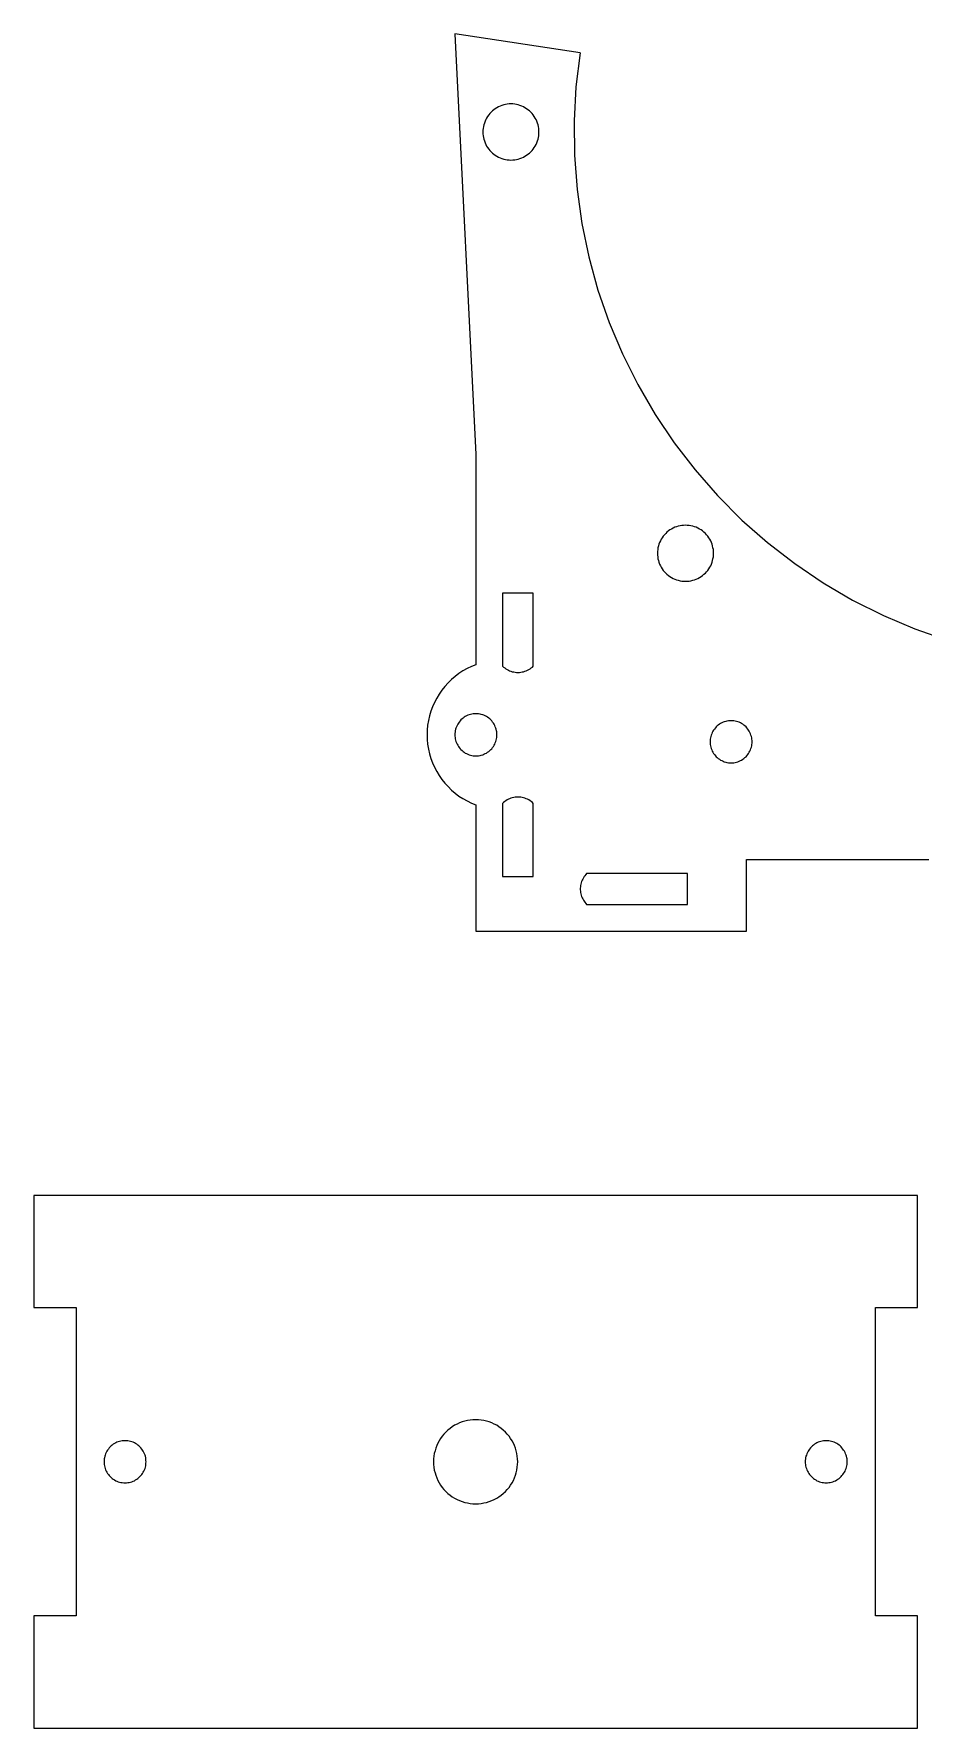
# Model space of a CAD drawing. Extents: x -403 to 403, y -278 to 278.
# Drawn here: x -374.2 to -310.8, y 50.8 to 171.6 of the extents above; entities that cross this region are included whole.
import ezdxf

# ---------------------------------------------------------------- set-up
doc = ezdxf.new("R2010")
doc.units = 0
doc.layers.get('0').update_dxf_attribs({"linetype": 'CONTINUOUS'})

msp = doc.modelspace()

# ---------------------------------------------------------------- linework, layer by layer
for p, q in [((-344.19, 171.63), (-342.69, 141.63)), ((-335.26, 170.29), (-344.19, 171.63)), ((-335.26, 170.29), (-335.55, 167.86)), ((-335.55, 167.86), (-335.68, 165.42)), ((-341.92, 165.63), (-341.98, 165.52)), ((-341.85, 165.74), (-341.92, 165.63)), ((-341.77, 165.85), (-341.85, 165.74)), ((-341.69, 165.95), (-341.77, 165.85)), ((-341.6, 166.05), (-341.69, 165.95)), ((-341.5, 166.13), (-341.6, 166.05)), ((-341.4, 166.22), (-341.5, 166.13)), ((-341.3, 166.29), (-341.4, 166.22)), ((-341.19, 166.36), (-341.3, 166.29)), ((-341.07, 166.42), (-341.19, 166.36)), ((-340.95, 166.48), (-341.07, 166.42)), ((-340.83, 166.52), (-340.95, 166.48)), ((-340.7, 166.56), (-340.83, 166.52)), ((-340.58, 166.59), (-340.7, 166.56)), ((-340.45, 166.61), (-340.58, 166.59)), ((-340.32, 166.63), (-340.45, 166.61)), ((-340.19, 166.63), (-340.32, 166.63)), ((-340.05, 166.63), (-340.19, 166.63)), ((-339.92, 166.61), (-340.05, 166.63)), ((-339.8, 166.59), (-339.92, 166.61)), ((-339.67, 166.56), (-339.8, 166.59)), ((-339.54, 166.52), (-339.67, 166.56)), ((-339.42, 166.48), (-339.54, 166.52)), ((-339.3, 166.42), (-339.42, 166.48)), ((-339.19, 166.36), (-339.3, 166.42)), ((-339.07, 166.29), (-339.19, 166.36)), ((-338.97, 166.22), (-339.07, 166.29)), ((-338.87, 166.13), (-338.97, 166.22)), ((-338.77, 166.05), (-338.87, 166.13)), ((-338.68, 165.95), (-338.77, 166.05)), ((-338.6, 165.85), (-338.68, 165.95)), ((-338.52, 165.74), (-338.6, 165.85)), ((-338.45, 165.63), (-338.52, 165.74)), ((-338.39, 165.52), (-338.45, 165.63)), ((-342.18, 164.76), (-342.19, 164.63)), ((-342.19, 164.63), (-342.18, 164.5)), ((-342.17, 164.89), (-342.18, 164.76)), ((-342.18, 164.5), (-342.17, 164.37)), ((-342.15, 165.02), (-342.17, 164.89)), ((-342.12, 165.15), (-342.15, 165.02)), ((-342.08, 165.27), (-342.12, 165.15)), ((-342.03, 165.4), (-342.08, 165.27)), ((-341.98, 165.52), (-342.03, 165.4)), ((-338.34, 165.4), (-338.39, 165.52)), ((-338.29, 165.27), (-338.34, 165.4)), ((-338.25, 165.15), (-338.29, 165.27)), ((-338.22, 165.02), (-338.25, 165.15)), ((-338.2, 164.89), (-338.22, 165.02)), ((-338.19, 164.76), (-338.2, 164.89)), ((-338.2, 164.37), (-338.19, 164.5)), ((-338.19, 164.63), (-338.19, 164.76)), ((-338.19, 164.5), (-338.19, 164.63)), ((-335.68, 165.42), (-335.65, 162.97)), ((-342.17, 164.37), (-342.15, 164.24)), ((-342.15, 164.24), (-342.12, 164.11)), ((-342.12, 164.11), (-342.08, 163.99)), ((-342.08, 163.99), (-342.03, 163.87)), ((-342.03, 163.87), (-341.98, 163.75)), ((-341.98, 163.75), (-341.92, 163.63)), ((-341.92, 163.63), (-341.85, 163.52)), ((-341.85, 163.52), (-341.77, 163.41)), ((-341.77, 163.41), (-341.69, 163.31)), ((-341.69, 163.31), (-341.6, 163.22)), ((-341.6, 163.22), (-341.5, 163.13)), ((-338.87, 163.13), (-338.77, 163.22)), ((-338.77, 163.22), (-338.68, 163.31)), ((-338.68, 163.31), (-338.6, 163.41)), ((-338.6, 163.41), (-338.52, 163.52)), ((-338.52, 163.52), (-338.45, 163.63)), ((-338.45, 163.63), (-338.39, 163.75)), ((-338.39, 163.75), (-338.34, 163.87)), ((-338.34, 163.87), (-338.29, 163.99)), ((-338.29, 163.99), (-338.25, 164.11)), ((-338.25, 164.11), (-338.22, 164.24)), ((-338.22, 164.24), (-338.2, 164.37)), ((-341.5, 163.13), (-341.4, 163.04)), ((-341.4, 163.04), (-341.3, 162.97)), ((-341.3, 162.97), (-341.19, 162.9)), ((-341.19, 162.9), (-341.07, 162.84)), ((-341.07, 162.84), (-340.95, 162.78)), ((-340.95, 162.78), (-340.83, 162.74)), ((-340.83, 162.74), (-340.7, 162.7)), ((-340.7, 162.7), (-340.58, 162.67)), ((-340.58, 162.67), (-340.45, 162.65)), ((-340.45, 162.65), (-340.32, 162.64)), ((-340.32, 162.64), (-340.19, 162.63)), ((-340.19, 162.63), (-340.05, 162.64)), ((-340.05, 162.64), (-339.92, 162.65)), ((-339.92, 162.65), (-339.8, 162.67)), ((-339.8, 162.67), (-339.67, 162.7)), ((-339.67, 162.7), (-339.54, 162.74)), ((-339.54, 162.74), (-339.42, 162.78)), ((-339.42, 162.78), (-339.3, 162.84)), ((-339.3, 162.84), (-339.19, 162.9)), ((-339.19, 162.9), (-339.07, 162.97)), ((-339.07, 162.97), (-338.97, 163.04)), ((-338.97, 163.04), (-338.87, 163.13)), ((-335.65, 162.97), (-335.46, 160.53)), ((-335.46, 160.53), (-335.12, 158.11)), ((-335.12, 158.11), (-334.63, 155.72)), ((-334.63, 155.72), (-333.98, 153.36)), ((-333.98, 153.36), (-333.18, 151.05)), ((-333.18, 151.05), (-332.23, 148.8)), ((-332.23, 148.8), (-331.14, 146.61)), ((-331.14, 146.61), (-329.91, 144.49)), ((-329.91, 144.49), (-328.55, 142.46)), ((-342.69, 141.63), (-342.69, 126.63)), ((-328.55, 142.46), (-327.06, 140.52)), ((-327.06, 140.52), (-325.45, 138.69)), ((-325.45, 138.69), (-323.72, 136.95)), ((-327.87, 136.57), (-328, 136.56)), ((-327.74, 136.58), (-327.87, 136.57)), ((-327.61, 136.57), (-327.74, 136.58)), ((-327.48, 136.56), (-327.61, 136.57)), ((-323.72, 136.95), (-321.89, 135.34)), ((-329.53, 135.46), (-329.59, 135.34)), ((-329.47, 135.58), (-329.53, 135.46)), ((-329.4, 135.69), (-329.47, 135.58)), ((-329.32, 135.8), (-329.4, 135.69)), ((-329.24, 135.9), (-329.32, 135.8)), ((-329.15, 135.99), (-329.24, 135.9)), ((-329.06, 136.08), (-329.15, 135.99)), ((-328.96, 136.17), (-329.06, 136.08)), ((-328.85, 136.24), (-328.96, 136.17)), ((-328.74, 136.31), (-328.85, 136.24)), ((-328.62, 136.37), (-328.74, 136.31)), ((-328.5, 136.43), (-328.62, 136.37)), ((-328.38, 136.47), (-328.5, 136.43)), ((-328.26, 136.51), (-328.38, 136.47)), ((-328.13, 136.54), (-328.26, 136.51)), ((-328, 136.56), (-328.13, 136.54)), ((-327.35, 136.54), (-327.48, 136.56)), ((-327.22, 136.51), (-327.35, 136.54)), ((-327.09, 136.47), (-327.22, 136.51)), ((-326.97, 136.43), (-327.09, 136.47)), ((-326.85, 136.37), (-326.97, 136.43)), ((-326.74, 136.31), (-326.85, 136.37)), ((-326.63, 136.24), (-326.74, 136.31)), ((-326.52, 136.17), (-326.63, 136.24)), ((-326.42, 136.08), (-326.52, 136.17)), ((-326.32, 135.99), (-326.42, 136.08)), ((-326.23, 135.9), (-326.32, 135.99)), ((-326.15, 135.8), (-326.23, 135.9)), ((-326.07, 135.69), (-326.15, 135.8)), ((-326.01, 135.58), (-326.07, 135.69)), ((-325.94, 135.46), (-326.01, 135.58)), ((-325.89, 135.34), (-325.94, 135.46)), ((-329.73, 134.71), (-329.74, 134.58)), ((-329.74, 134.58), (-329.73, 134.45)), ((-329.72, 134.84), (-329.73, 134.71)), ((-329.73, 134.45), (-329.72, 134.32)), ((-329.7, 134.97), (-329.72, 134.84)), ((-329.72, 134.32), (-329.7, 134.19)), ((-329.67, 135.1), (-329.7, 134.97)), ((-329.7, 134.19), (-329.67, 134.06)), ((-329.63, 135.22), (-329.67, 135.1)), ((-329.59, 135.34), (-329.63, 135.22)), ((-325.84, 135.22), (-325.89, 135.34)), ((-325.81, 135.1), (-325.84, 135.22)), ((-325.78, 134.97), (-325.81, 135.1)), ((-325.81, 134.06), (-325.78, 134.19)), ((-325.75, 134.84), (-325.78, 134.97)), ((-325.78, 134.19), (-325.75, 134.32)), ((-325.74, 134.71), (-325.75, 134.84)), ((-325.75, 134.32), (-325.74, 134.45)), ((-325.74, 134.58), (-325.74, 134.71)), ((-325.74, 134.45), (-325.74, 134.58)), ((-321.89, 135.34), (-319.95, 133.84)), ((-329.67, 134.06), (-329.63, 133.94)), ((-329.63, 133.94), (-329.59, 133.81)), ((-329.59, 133.81), (-329.53, 133.69)), ((-329.53, 133.69), (-329.47, 133.58)), ((-329.47, 133.58), (-329.4, 133.47)), ((-329.4, 133.47), (-329.32, 133.36)), ((-329.32, 133.36), (-329.24, 133.26)), ((-329.24, 133.26), (-329.15, 133.16)), ((-329.15, 133.16), (-329.06, 133.08)), ((-329.06, 133.08), (-328.96, 132.99)), ((-328.96, 132.99), (-328.85, 132.92)), ((-326.63, 132.92), (-326.52, 132.99)), ((-326.52, 132.99), (-326.42, 133.08)), ((-326.42, 133.08), (-326.32, 133.16)), ((-326.32, 133.16), (-326.23, 133.26)), ((-326.23, 133.26), (-326.15, 133.36)), ((-326.15, 133.36), (-326.07, 133.47)), ((-326.07, 133.47), (-326.01, 133.58)), ((-326.01, 133.58), (-325.94, 133.69)), ((-325.94, 133.69), (-325.89, 133.81)), ((-325.89, 133.81), (-325.84, 133.94)), ((-325.84, 133.94), (-325.81, 134.06)), ((-319.95, 133.84), (-317.93, 132.47)), ((-328.85, 132.92), (-328.74, 132.85)), ((-328.74, 132.85), (-328.62, 132.79)), ((-328.62, 132.79), (-328.5, 132.73)), ((-328.5, 132.73), (-328.38, 132.69)), ((-328.38, 132.69), (-328.26, 132.65)), ((-328.26, 132.65), (-328.13, 132.62)), ((-328.13, 132.62), (-328, 132.6)), ((-328, 132.6), (-327.87, 132.58)), ((-327.87, 132.58), (-327.74, 132.58)), ((-327.74, 132.58), (-327.61, 132.58)), ((-327.61, 132.58), (-327.48, 132.6)), ((-327.48, 132.6), (-327.35, 132.62)), ((-327.35, 132.62), (-327.22, 132.65)), ((-327.22, 132.65), (-327.09, 132.69)), ((-327.09, 132.69), (-326.97, 132.73)), ((-326.97, 132.73), (-326.85, 132.79)), ((-326.85, 132.79), (-326.74, 132.85)), ((-326.74, 132.85), (-326.63, 132.92)), ((-317.93, 132.47), (-315.82, 131.24)), ((-338.59, 131.73), (-340.79, 131.73)), ((-340.79, 131.73), (-340.79, 126.53)), ((-338.59, 126.53), (-338.59, 131.73)), ((-315.82, 131.24), (-313.63, 130.14)), ((-313.63, 130.14), (-311.38, 129.19)), ((-311.38, 129.19), (-309.07, 128.38)), ((-344.17, 125.8), (-344.43, 125.57)), ((-343.89, 126), (-344.17, 125.8)), ((-343.61, 126.19), (-343.89, 126)), ((-343.31, 126.35), (-343.61, 126.19)), ((-343, 126.5), (-343.31, 126.35)), ((-342.69, 126.63), (-343, 126.5)), ((-340.79, 126.53), (-340.71, 126.46)), ((-340.71, 126.46), (-340.63, 126.4)), ((-340.63, 126.4), (-340.55, 126.34)), ((-340.55, 126.34), (-340.46, 126.28)), ((-340.46, 126.28), (-340.37, 126.24)), ((-340.37, 126.24), (-340.28, 126.19)), ((-340.28, 126.19), (-340.19, 126.16)), ((-340.19, 126.16), (-340.09, 126.13)), ((-340.09, 126.13), (-339.99, 126.11)), ((-339.99, 126.11), (-339.89, 126.09)), ((-339.89, 126.09), (-339.79, 126.08)), ((-339.79, 126.08), (-339.69, 126.08)), ((-339.69, 126.08), (-339.58, 126.08)), ((-339.58, 126.08), (-339.48, 126.09)), ((-339.48, 126.09), (-339.38, 126.11)), ((-339.38, 126.11), (-339.28, 126.13)), ((-339.28, 126.13), (-339.19, 126.16)), ((-339.19, 126.16), (-339.09, 126.19)), ((-339.09, 126.19), (-339, 126.24)), ((-339, 126.24), (-338.91, 126.28)), ((-338.91, 126.28), (-338.82, 126.34)), ((-338.82, 126.34), (-338.74, 126.4)), ((-338.74, 126.4), (-338.66, 126.46)), ((-338.66, 126.46), (-338.59, 126.53)), ((-345.31, 124.54), (-345.48, 124.24)), ((-345.11, 124.82), (-345.31, 124.54)), ((-344.9, 125.08), (-345.11, 124.82)), ((-344.67, 125.34), (-344.9, 125.08)), ((-344.43, 125.57), (-344.67, 125.34)), ((-345.9, 123.31), (-345.99, 122.98)), ((-345.78, 123.63), (-345.9, 123.31)), ((-345.64, 123.94), (-345.78, 123.63)), ((-345.48, 124.24), (-345.64, 123.94)), ((-346.13, 122.31), (-346.16, 121.97)), ((-346.07, 122.65), (-346.13, 122.31)), ((-345.99, 122.98), (-346.07, 122.65)), ((-344.11, 122.11), (-344.13, 122.02)), ((-344.07, 122.21), (-344.11, 122.11)), ((-344.03, 122.29), (-344.07, 122.21)), ((-343.98, 122.38), (-344.03, 122.29)), ((-343.93, 122.46), (-343.98, 122.38)), ((-343.88, 122.54), (-343.93, 122.46)), ((-343.81, 122.62), (-343.88, 122.54)), ((-343.75, 122.69), (-343.81, 122.62)), ((-343.67, 122.76), (-343.75, 122.69)), ((-343.6, 122.82), (-343.67, 122.76)), ((-343.52, 122.88), (-343.6, 122.82)), ((-343.44, 122.93), (-343.52, 122.88)), ((-343.35, 122.98), (-343.44, 122.93)), ((-343.26, 123.02), (-343.35, 122.98)), ((-343.17, 123.05), (-343.26, 123.02)), ((-343.07, 123.08), (-343.17, 123.05)), ((-342.98, 123.1), (-343.07, 123.08)), ((-342.88, 123.12), (-342.98, 123.1)), ((-342.78, 123.13), (-342.88, 123.12)), ((-342.69, 123.13), (-342.78, 123.13)), ((-342.59, 123.13), (-342.69, 123.13)), ((-342.49, 123.12), (-342.59, 123.13)), ((-342.39, 123.1), (-342.49, 123.12)), ((-342.3, 123.08), (-342.39, 123.1)), ((-342.2, 123.05), (-342.3, 123.08)), ((-342.11, 123.02), (-342.2, 123.05)), ((-342.02, 122.98), (-342.11, 123.02)), ((-341.94, 122.93), (-342.02, 122.98)), ((-341.85, 122.88), (-341.94, 122.93)), ((-341.77, 122.82), (-341.85, 122.88)), ((-341.7, 122.76), (-341.77, 122.82)), ((-341.62, 122.69), (-341.7, 122.76)), ((-341.56, 122.62), (-341.62, 122.69)), ((-341.5, 122.54), (-341.56, 122.62)), ((-341.44, 122.46), (-341.5, 122.54)), ((-341.39, 122.38), (-341.44, 122.46)), ((-341.34, 122.29), (-341.39, 122.38)), ((-341.3, 122.21), (-341.34, 122.29)), ((-341.27, 122.11), (-341.3, 122.21)), ((-341.24, 122.02), (-341.27, 122.11)), ((-325.61, 122.12), (-325.68, 122.04)), ((-325.55, 122.19), (-325.61, 122.12)), ((-325.47, 122.26), (-325.55, 122.19)), ((-325.4, 122.32), (-325.47, 122.26)), ((-325.32, 122.38), (-325.4, 122.32)), ((-325.24, 122.43), (-325.32, 122.38)), ((-325.15, 122.48), (-325.24, 122.43)), ((-325.06, 122.52), (-325.15, 122.48)), ((-324.97, 122.55), (-325.06, 122.52)), ((-324.87, 122.58), (-324.97, 122.55)), ((-324.78, 122.6), (-324.87, 122.58)), ((-324.68, 122.62), (-324.78, 122.6)), ((-324.58, 122.63), (-324.68, 122.62)), ((-324.49, 122.63), (-324.58, 122.63)), ((-324.39, 122.63), (-324.49, 122.63)), ((-324.29, 122.62), (-324.39, 122.63)), ((-324.19, 122.6), (-324.29, 122.62)), ((-324.1, 122.58), (-324.19, 122.6)), ((-324, 122.55), (-324.1, 122.58)), ((-323.91, 122.52), (-324, 122.55)), ((-323.82, 122.48), (-323.91, 122.52)), ((-323.74, 122.43), (-323.82, 122.48)), ((-323.65, 122.38), (-323.74, 122.43)), ((-323.57, 122.32), (-323.65, 122.38)), ((-323.5, 122.26), (-323.57, 122.32)), ((-323.42, 122.19), (-323.5, 122.26)), ((-323.36, 122.12), (-323.42, 122.19)), ((-323.3, 122.04), (-323.36, 122.12)), ((-346.16, 121.97), (-346.17, 121.63)), ((-346.17, 121.63), (-346.16, 121.29)), ((-346.16, 121.29), (-346.13, 120.95)), ((-346.13, 120.95), (-346.07, 120.61)), ((-344.18, 121.73), (-344.19, 121.63)), ((-344.19, 121.63), (-344.18, 121.53)), ((-344.17, 121.83), (-344.18, 121.73)), ((-344.18, 121.53), (-344.17, 121.44)), ((-344.16, 121.92), (-344.17, 121.83)), ((-344.17, 121.44), (-344.16, 121.34)), ((-344.13, 122.02), (-344.16, 121.92)), ((-344.16, 121.34), (-344.13, 121.24)), ((-344.13, 121.24), (-344.11, 121.15)), ((-344.11, 121.15), (-344.07, 121.06)), ((-344.07, 121.06), (-344.03, 120.97)), ((-344.03, 120.97), (-343.98, 120.88)), ((-343.98, 120.88), (-343.93, 120.8)), ((-341.44, 120.8), (-341.39, 120.88)), ((-341.39, 120.88), (-341.34, 120.97)), ((-341.34, 120.97), (-341.3, 121.06)), ((-341.3, 121.06), (-341.27, 121.15)), ((-341.27, 121.15), (-341.24, 121.24)), ((-341.21, 121.92), (-341.24, 122.02)), ((-341.24, 121.24), (-341.21, 121.34)), ((-341.2, 121.83), (-341.21, 121.92)), ((-341.21, 121.34), (-341.2, 121.44)), ((-341.19, 121.73), (-341.2, 121.83)), ((-341.2, 121.44), (-341.19, 121.53)), ((-341.19, 121.63), (-341.19, 121.73)), ((-341.19, 121.53), (-341.19, 121.63)), ((-325.98, 121.23), (-325.99, 121.13)), ((-325.99, 121.13), (-325.98, 121.03)), ((-325.97, 121.33), (-325.98, 121.23)), ((-325.98, 121.03), (-325.97, 120.94)), ((-325.96, 121.42), (-325.97, 121.33)), ((-325.97, 120.94), (-325.96, 120.84)), ((-325.93, 121.52), (-325.96, 121.42)), ((-325.91, 121.61), (-325.93, 121.52)), ((-325.87, 121.71), (-325.91, 121.61)), ((-325.83, 121.79), (-325.87, 121.71)), ((-325.78, 121.88), (-325.83, 121.79)), ((-325.73, 121.96), (-325.78, 121.88)), ((-325.68, 122.04), (-325.73, 121.96)), ((-323.24, 121.96), (-323.3, 122.04)), ((-323.19, 121.88), (-323.24, 121.96)), ((-323.14, 121.79), (-323.19, 121.88)), ((-323.1, 121.71), (-323.14, 121.79)), ((-323.07, 121.61), (-323.1, 121.71)), ((-323.04, 121.52), (-323.07, 121.61)), ((-323.01, 121.42), (-323.04, 121.52)), ((-323, 121.33), (-323.01, 121.42)), ((-323.01, 120.84), (-323, 120.94)), ((-322.99, 121.23), (-323, 121.33)), ((-323, 120.94), (-322.99, 121.03)), ((-322.99, 121.13), (-322.99, 121.23)), ((-322.99, 121.03), (-322.99, 121.13)), ((-346.07, 120.61), (-345.99, 120.28)), ((-345.99, 120.28), (-345.9, 119.95)), ((-345.9, 119.95), (-345.78, 119.63)), ((-343.93, 120.8), (-343.88, 120.72)), ((-343.88, 120.72), (-343.81, 120.64)), ((-343.81, 120.64), (-343.75, 120.57)), ((-343.75, 120.57), (-343.67, 120.5)), ((-343.67, 120.5), (-343.6, 120.44)), ((-343.6, 120.44), (-343.52, 120.38)), ((-343.52, 120.38), (-343.44, 120.33)), ((-343.44, 120.33), (-343.35, 120.29)), ((-343.35, 120.29), (-343.26, 120.25)), ((-343.26, 120.25), (-343.17, 120.21)), ((-343.17, 120.21), (-343.07, 120.18)), ((-343.07, 120.18), (-342.98, 120.16)), ((-342.98, 120.16), (-342.88, 120.14)), ((-342.88, 120.14), (-342.78, 120.13)), ((-342.78, 120.13), (-342.69, 120.13)), ((-342.69, 120.13), (-342.59, 120.13)), ((-342.59, 120.13), (-342.49, 120.14)), ((-342.49, 120.14), (-342.39, 120.16)), ((-342.39, 120.16), (-342.3, 120.18)), ((-342.3, 120.18), (-342.2, 120.21)), ((-342.2, 120.21), (-342.11, 120.25)), ((-342.11, 120.25), (-342.02, 120.29)), ((-342.02, 120.29), (-341.94, 120.33)), ((-341.94, 120.33), (-341.85, 120.38)), ((-341.85, 120.38), (-341.77, 120.44)), ((-341.77, 120.44), (-341.7, 120.5)), ((-341.7, 120.5), (-341.62, 120.57)), ((-341.62, 120.57), (-341.56, 120.64)), ((-341.56, 120.64), (-341.5, 120.72)), ((-341.5, 120.72), (-341.44, 120.8)), ((-325.96, 120.84), (-325.93, 120.74)), ((-325.93, 120.74), (-325.91, 120.65)), ((-325.91, 120.65), (-325.87, 120.56)), ((-325.87, 120.56), (-325.83, 120.47)), ((-325.83, 120.47), (-325.78, 120.38)), ((-325.78, 120.38), (-325.73, 120.3)), ((-325.73, 120.3), (-325.68, 120.22)), ((-325.68, 120.22), (-325.61, 120.14)), ((-325.61, 120.14), (-325.55, 120.07)), ((-325.55, 120.07), (-325.47, 120)), ((-325.47, 120), (-325.4, 119.94)), ((-325.4, 119.94), (-325.32, 119.88)), ((-325.32, 119.88), (-325.24, 119.83)), ((-325.24, 119.83), (-325.15, 119.79)), ((-325.15, 119.79), (-325.06, 119.75)), ((-325.06, 119.75), (-324.97, 119.71)), ((-324.97, 119.71), (-324.87, 119.68)), ((-324.87, 119.68), (-324.78, 119.66)), ((-324.78, 119.66), (-324.68, 119.64)), ((-324.29, 119.64), (-324.19, 119.66)), ((-324.19, 119.66), (-324.1, 119.68)), ((-324.1, 119.68), (-324, 119.71)), ((-324, 119.71), (-323.91, 119.75)), ((-323.91, 119.75), (-323.82, 119.79)), ((-323.82, 119.79), (-323.74, 119.83)), ((-323.74, 119.83), (-323.65, 119.88)), ((-323.65, 119.88), (-323.57, 119.94)), ((-323.57, 119.94), (-323.5, 120)), ((-323.5, 120), (-323.42, 120.07)), ((-323.42, 120.07), (-323.36, 120.14)), ((-323.36, 120.14), (-323.3, 120.22)), ((-323.3, 120.22), (-323.24, 120.3)), ((-323.24, 120.3), (-323.19, 120.38)), ((-323.19, 120.38), (-323.14, 120.47)), ((-323.14, 120.47), (-323.1, 120.56)), ((-323.1, 120.56), (-323.07, 120.65)), ((-323.07, 120.65), (-323.04, 120.74)), ((-323.04, 120.74), (-323.01, 120.84)), ((-345.78, 119.63), (-345.64, 119.32)), ((-345.64, 119.32), (-345.48, 119.02)), ((-345.48, 119.02), (-345.31, 118.73)), ((-345.31, 118.73), (-345.11, 118.45)), ((-345.11, 118.45), (-344.9, 118.18)), ((-324.68, 119.64), (-324.58, 119.63)), ((-324.58, 119.63), (-324.49, 119.63)), ((-324.49, 119.63), (-324.39, 119.63)), ((-324.39, 119.63), (-324.29, 119.64)), ((-344.9, 118.18), (-344.67, 117.93)), ((-344.67, 117.93), (-344.43, 117.69)), ((-344.43, 117.69), (-344.17, 117.47)), ((-344.17, 117.47), (-343.89, 117.26)), ((-343.89, 117.26), (-343.61, 117.08)), ((-343.61, 117.08), (-343.31, 116.91)), ((-343.31, 116.91), (-343, 116.76)), ((-343, 116.76), (-342.69, 116.63)), ((-342.69, 116.63), (-342.69, 107.63)), ((-340.71, 116.8), (-340.79, 116.73)), ((-340.79, 116.73), (-340.79, 111.53)), ((-340.63, 116.87), (-340.71, 116.8)), ((-340.55, 116.92), (-340.63, 116.87)), ((-340.46, 116.98), (-340.55, 116.92)), ((-340.37, 117.03), (-340.46, 116.98)), ((-340.28, 117.07), (-340.37, 117.03)), ((-340.19, 117.1), (-340.28, 117.07)), ((-340.09, 117.13), (-340.19, 117.1)), ((-339.99, 117.16), (-340.09, 117.13)), ((-339.89, 117.17), (-339.99, 117.16)), ((-339.79, 117.18), (-339.89, 117.17)), ((-339.69, 117.19), (-339.79, 117.18)), ((-339.58, 117.18), (-339.69, 117.19)), ((-339.48, 117.17), (-339.58, 117.18)), ((-339.38, 117.16), (-339.48, 117.17)), ((-339.28, 117.13), (-339.38, 117.16)), ((-339.19, 117.1), (-339.28, 117.13)), ((-339.09, 117.07), (-339.19, 117.1)), ((-339, 117.03), (-339.09, 117.07)), ((-338.91, 116.98), (-339, 117.03)), ((-338.82, 116.92), (-338.91, 116.98)), ((-338.74, 116.87), (-338.82, 116.92)), ((-338.66, 116.8), (-338.74, 116.87)), ((-338.59, 116.73), (-338.66, 116.8)), ((-338.59, 111.53), (-338.59, 116.73)), ((-323.39, 112.73), (-310.39, 112.73)), ((-323.39, 107.63), (-323.39, 112.73)), ((-340.79, 111.53), (-338.59, 111.53)), ((-335.11, 111.25), (-335.15, 111.16)), ((-335.07, 111.34), (-335.11, 111.25)), ((-335.02, 111.42), (-335.07, 111.34)), ((-334.97, 111.51), (-335.02, 111.42)), ((-334.91, 111.58), (-334.97, 111.51)), ((-334.85, 111.66), (-334.91, 111.58)), ((-334.79, 111.73), (-334.85, 111.66)), ((-327.59, 111.73), (-334.79, 111.73)), ((-327.59, 109.53), (-327.59, 111.73)), ((-335.23, 110.78), (-335.24, 110.68)), ((-335.24, 110.68), (-335.24, 110.58)), ((-335.24, 110.58), (-335.23, 110.48)), ((-335.22, 110.87), (-335.23, 110.78)), ((-335.23, 110.48), (-335.22, 110.39)), ((-335.2, 110.97), (-335.22, 110.87)), ((-335.22, 110.39), (-335.2, 110.29)), ((-335.18, 111.07), (-335.2, 110.97)), ((-335.2, 110.29), (-335.18, 110.2)), ((-335.15, 111.16), (-335.18, 111.07)), ((-335.18, 110.2), (-335.15, 110.1)), ((-335.15, 110.1), (-335.11, 110.01)), ((-335.11, 110.01), (-335.07, 109.92)), ((-335.07, 109.92), (-335.02, 109.84)), ((-335.02, 109.84), (-334.97, 109.76)), ((-334.97, 109.76), (-334.91, 109.68)), ((-334.91, 109.68), (-334.85, 109.6)), ((-334.85, 109.6), (-334.79, 109.53)), ((-334.79, 109.53), (-327.59, 109.53)), ((-342.69, 107.63), (-323.39, 107.63)), ((-311.2, 88.77), (-374.2, 88.77)), ((-374.2, 88.77), (-374.2, 80.77)), ((-311.2, 80.77), (-311.2, 88.77)), ((-374.2, 80.77), (-371.2, 80.77)), ((-371.2, 80.77), (-371.2, 58.77)), ((-314.2, 80.77), (-311.2, 80.77)), ((-314.2, 58.77), (-314.2, 80.77)), ((-343.85, 72.54), (-344.03, 72.46)), ((-343.67, 72.61), (-343.85, 72.54)), ((-343.48, 72.67), (-343.67, 72.61)), ((-343.29, 72.71), (-343.48, 72.67)), ((-343.1, 72.74), (-343.29, 72.71)), ((-342.9, 72.76), (-343.1, 72.74)), ((-342.7, 72.77), (-342.9, 72.76)), ((-342.51, 72.76), (-342.7, 72.77)), ((-342.31, 72.74), (-342.51, 72.76)), ((-342.12, 72.71), (-342.31, 72.74)), ((-341.93, 72.67), (-342.12, 72.71)), ((-341.74, 72.61), (-341.93, 72.67)), ((-341.56, 72.54), (-341.74, 72.61)), ((-341.38, 72.46), (-341.56, 72.54)), ((-345.2, 71.44), (-345.3, 71.27)), ((-345.08, 71.6), (-345.2, 71.44)), ((-344.96, 71.75), (-345.08, 71.6)), ((-344.82, 71.89), (-344.96, 71.75)), ((-344.68, 72.03), (-344.82, 71.89)), ((-344.53, 72.15), (-344.68, 72.03)), ((-344.37, 72.26), (-344.53, 72.15)), ((-344.2, 72.37), (-344.37, 72.26)), ((-344.03, 72.46), (-344.2, 72.37)), ((-341.2, 72.37), (-341.38, 72.46)), ((-341.04, 72.26), (-341.2, 72.37)), ((-340.88, 72.15), (-341.04, 72.26)), ((-340.73, 72.03), (-340.88, 72.15)), ((-340.58, 71.89), (-340.73, 72.03)), ((-340.45, 71.75), (-340.58, 71.89)), ((-340.32, 71.6), (-340.45, 71.75)), ((-340.21, 71.44), (-340.32, 71.6)), ((-340.11, 71.27), (-340.21, 71.44)), ((-369.15, 70.16), (-369.17, 70.06)), ((-369.12, 70.25), (-369.15, 70.16)), ((-369.09, 70.34), (-369.12, 70.25)), ((-369.05, 70.43), (-369.09, 70.34)), ((-369, 70.52), (-369.05, 70.43)), ((-368.95, 70.6), (-369, 70.52)), ((-368.89, 70.68), (-368.95, 70.6)), ((-368.83, 70.76), (-368.89, 70.68)), ((-368.76, 70.83), (-368.83, 70.76)), ((-368.69, 70.9), (-368.76, 70.83)), ((-368.62, 70.96), (-368.69, 70.9)), ((-368.54, 71.02), (-368.62, 70.96)), ((-368.45, 71.07), (-368.54, 71.02)), ((-368.37, 71.12), (-368.45, 71.07)), ((-368.28, 71.16), (-368.37, 71.12)), ((-368.19, 71.19), (-368.28, 71.16)), ((-368.09, 71.22), (-368.19, 71.19)), ((-368, 71.24), (-368.09, 71.22)), ((-367.9, 71.26), (-368, 71.24)), ((-367.8, 71.27), (-367.9, 71.26)), ((-367.7, 71.27), (-367.8, 71.27)), ((-367.61, 71.27), (-367.7, 71.27)), ((-367.51, 71.26), (-367.61, 71.27)), ((-367.41, 71.24), (-367.51, 71.26)), ((-367.32, 71.22), (-367.41, 71.24)), ((-367.22, 71.19), (-367.32, 71.22)), ((-367.13, 71.16), (-367.22, 71.19)), ((-367.04, 71.12), (-367.13, 71.16)), ((-366.95, 71.07), (-367.04, 71.12)), ((-366.87, 71.02), (-366.95, 71.07)), ((-366.79, 70.96), (-366.87, 71.02)), ((-366.71, 70.9), (-366.79, 70.96)), ((-366.64, 70.83), (-366.71, 70.9)), ((-366.58, 70.76), (-366.64, 70.83)), ((-366.51, 70.68), (-366.58, 70.76)), ((-366.46, 70.6), (-366.51, 70.68)), ((-366.4, 70.52), (-366.46, 70.6)), ((-366.36, 70.43), (-366.4, 70.52)), ((-366.32, 70.34), (-366.36, 70.43)), ((-366.28, 70.25), (-366.32, 70.34)), ((-366.25, 70.16), (-366.28, 70.25)), ((-366.23, 70.06), (-366.25, 70.16)), ((-345.68, 70.16), (-345.7, 69.97)), ((-345.65, 70.36), (-345.68, 70.16)), ((-345.6, 70.55), (-345.65, 70.36)), ((-345.54, 70.73), (-345.6, 70.55)), ((-345.48, 70.92), (-345.54, 70.73)), ((-345.39, 71.1), (-345.48, 70.92)), ((-345.3, 71.27), (-345.39, 71.1)), ((-340.01, 71.1), (-340.11, 71.27)), ((-339.93, 70.92), (-340.01, 71.1)), ((-339.86, 70.73), (-339.93, 70.92)), ((-339.81, 70.55), (-339.86, 70.73)), ((-339.76, 70.36), (-339.81, 70.55)), ((-339.73, 70.16), (-339.76, 70.36)), ((-339.71, 69.97), (-339.73, 70.16)), ((-319.15, 70.16), (-319.17, 70.06)), ((-319.12, 70.25), (-319.15, 70.16)), ((-319.09, 70.34), (-319.12, 70.25)), ((-319.05, 70.43), (-319.09, 70.34)), ((-319, 70.52), (-319.05, 70.43)), ((-318.95, 70.6), (-319, 70.52)), ((-318.89, 70.68), (-318.95, 70.6)), ((-318.83, 70.76), (-318.89, 70.68)), ((-318.76, 70.83), (-318.83, 70.76)), ((-318.69, 70.9), (-318.76, 70.83)), ((-318.62, 70.96), (-318.69, 70.9)), ((-318.54, 71.02), (-318.62, 70.96)), ((-318.45, 71.07), (-318.54, 71.02)), ((-318.37, 71.12), (-318.45, 71.07)), ((-318.28, 71.16), (-318.37, 71.12)), ((-318.19, 71.19), (-318.28, 71.16)), ((-318.09, 71.22), (-318.19, 71.19)), ((-318, 71.24), (-318.09, 71.22)), ((-317.9, 71.26), (-318, 71.24)), ((-317.8, 71.27), (-317.9, 71.26)), ((-317.7, 71.27), (-317.8, 71.27)), ((-317.61, 71.27), (-317.7, 71.27)), ((-317.51, 71.26), (-317.61, 71.27)), ((-317.41, 71.24), (-317.51, 71.26)), ((-317.32, 71.22), (-317.41, 71.24)), ((-317.22, 71.19), (-317.32, 71.22)), ((-317.13, 71.16), (-317.22, 71.19)), ((-317.04, 71.12), (-317.13, 71.16)), ((-316.95, 71.07), (-317.04, 71.12)), ((-316.87, 71.02), (-316.95, 71.07)), ((-316.79, 70.96), (-316.87, 71.02)), ((-316.71, 70.9), (-316.79, 70.96)), ((-316.64, 70.83), (-316.71, 70.9)), ((-316.58, 70.76), (-316.64, 70.83)), ((-316.51, 70.68), (-316.58, 70.76)), ((-316.46, 70.6), (-316.51, 70.68)), ((-316.4, 70.52), (-316.46, 70.6)), ((-316.36, 70.43), (-316.4, 70.52)), ((-316.32, 70.34), (-316.36, 70.43)), ((-316.28, 70.25), (-316.32, 70.34)), ((-316.25, 70.16), (-316.28, 70.25)), ((-316.23, 70.06), (-316.25, 70.16)), ((-369.19, 69.97), (-369.2, 69.87)), ((-369.2, 69.87), (-369.2, 69.77)), ((-369.2, 69.77), (-369.2, 69.67)), ((-369.2, 69.67), (-369.19, 69.57)), ((-369.17, 70.06), (-369.19, 69.97)), ((-369.19, 69.57), (-369.17, 69.48)), ((-369.17, 69.48), (-369.15, 69.38)), ((-369.15, 69.38), (-369.12, 69.29)), ((-369.12, 69.29), (-369.09, 69.2)), ((-369.09, 69.2), (-369.05, 69.11)), ((-369.05, 69.11), (-369, 69.02)), ((-369, 69.02), (-368.95, 68.94)), ((-368.95, 68.94), (-368.89, 68.86)), ((-366.51, 68.86), (-366.46, 68.94)), ((-366.46, 68.94), (-366.4, 69.02)), ((-366.4, 69.02), (-366.36, 69.11)), ((-366.36, 69.11), (-366.32, 69.2)), ((-366.32, 69.2), (-366.28, 69.29)), ((-366.28, 69.29), (-366.25, 69.38)), ((-366.25, 69.38), (-366.23, 69.48)), ((-366.22, 69.97), (-366.23, 70.06)), ((-366.23, 69.48), (-366.22, 69.57)), ((-366.21, 69.87), (-366.22, 69.97)), ((-366.22, 69.57), (-366.21, 69.67)), ((-366.2, 69.77), (-366.21, 69.87)), ((-366.21, 69.67), (-366.2, 69.77)), ((-345.7, 69.97), (-345.7, 69.77)), ((-345.7, 69.77), (-345.7, 69.57)), ((-345.7, 69.57), (-345.68, 69.38)), ((-345.68, 69.38), (-345.65, 69.18)), ((-345.65, 69.18), (-345.6, 68.99)), ((-345.6, 68.99), (-345.54, 68.81)), ((-339.86, 68.81), (-339.81, 68.99)), ((-339.81, 68.99), (-339.76, 69.18)), ((-339.76, 69.18), (-339.73, 69.38)), ((-339.73, 69.38), (-339.71, 69.57)), ((-339.7, 69.77), (-339.71, 69.97)), ((-339.71, 69.57), (-339.7, 69.77)), ((-319.19, 69.97), (-319.2, 69.87)), ((-319.2, 69.87), (-319.2, 69.77)), ((-319.2, 69.77), (-319.2, 69.67)), ((-319.2, 69.67), (-319.19, 69.57)), ((-319.17, 70.06), (-319.19, 69.97)), ((-319.19, 69.57), (-319.17, 69.48)), ((-319.17, 69.48), (-319.15, 69.38)), ((-319.15, 69.38), (-319.12, 69.29)), ((-319.12, 69.29), (-319.09, 69.2)), ((-319.09, 69.2), (-319.05, 69.11)), ((-319.05, 69.11), (-319, 69.02)), ((-319, 69.02), (-318.95, 68.94)), ((-318.95, 68.94), (-318.89, 68.86)), ((-316.51, 68.86), (-316.46, 68.94)), ((-316.46, 68.94), (-316.4, 69.02)), ((-316.4, 69.02), (-316.36, 69.11)), ((-316.36, 69.11), (-316.32, 69.2)), ((-316.32, 69.2), (-316.28, 69.29)), ((-316.28, 69.29), (-316.25, 69.38)), ((-316.25, 69.38), (-316.23, 69.48)), ((-316.22, 69.97), (-316.23, 70.06)), ((-316.23, 69.48), (-316.22, 69.57)), ((-316.21, 69.87), (-316.22, 69.97)), ((-316.22, 69.57), (-316.21, 69.67)), ((-316.2, 69.77), (-316.21, 69.87)), ((-316.21, 69.67), (-316.2, 69.77)), ((-368.89, 68.86), (-368.83, 68.78)), ((-368.83, 68.78), (-368.76, 68.71)), ((-368.76, 68.71), (-368.69, 68.64)), ((-368.69, 68.64), (-368.62, 68.58)), ((-368.62, 68.58), (-368.54, 68.52)), ((-368.54, 68.52), (-368.45, 68.47)), ((-368.45, 68.47), (-368.37, 68.42)), ((-368.37, 68.42), (-368.28, 68.38)), ((-368.28, 68.38), (-368.19, 68.35)), ((-368.19, 68.35), (-368.09, 68.32)), ((-368.09, 68.32), (-368, 68.3)), ((-368, 68.3), (-367.9, 68.28)), ((-367.9, 68.28), (-367.8, 68.27)), ((-367.8, 68.27), (-367.7, 68.27)), ((-367.7, 68.27), (-367.61, 68.27)), ((-367.61, 68.27), (-367.51, 68.28)), ((-367.51, 68.28), (-367.41, 68.3)), ((-367.41, 68.3), (-367.32, 68.32)), ((-367.32, 68.32), (-367.22, 68.35)), ((-367.22, 68.35), (-367.13, 68.38)), ((-367.13, 68.38), (-367.04, 68.42)), ((-367.04, 68.42), (-366.95, 68.47)), ((-366.95, 68.47), (-366.87, 68.52)), ((-366.87, 68.52), (-366.79, 68.58)), ((-366.79, 68.58), (-366.71, 68.64)), ((-366.71, 68.64), (-366.64, 68.71)), ((-366.64, 68.71), (-366.58, 68.78)), ((-366.58, 68.78), (-366.51, 68.86)), ((-345.54, 68.81), (-345.48, 68.62)), ((-345.48, 68.62), (-345.39, 68.44)), ((-345.39, 68.44), (-345.3, 68.27)), ((-345.3, 68.27), (-345.2, 68.1)), ((-345.2, 68.1), (-345.08, 67.94)), ((-345.08, 67.94), (-344.96, 67.79)), ((-344.96, 67.79), (-344.82, 67.65)), ((-340.58, 67.65), (-340.45, 67.79)), ((-340.45, 67.79), (-340.32, 67.94)), ((-340.32, 67.94), (-340.21, 68.1)), ((-340.21, 68.1), (-340.11, 68.27)), ((-340.11, 68.27), (-340.01, 68.44)), ((-340.01, 68.44), (-339.93, 68.62)), ((-339.93, 68.62), (-339.86, 68.81)), ((-318.89, 68.86), (-318.83, 68.78)), ((-318.83, 68.78), (-318.76, 68.71)), ((-318.76, 68.71), (-318.69, 68.64)), ((-318.69, 68.64), (-318.62, 68.58)), ((-318.62, 68.58), (-318.54, 68.52)), ((-318.54, 68.52), (-318.45, 68.47)), ((-318.45, 68.47), (-318.37, 68.42)), ((-318.37, 68.42), (-318.28, 68.38)), ((-318.28, 68.38), (-318.19, 68.35)), ((-318.19, 68.35), (-318.09, 68.32)), ((-318.09, 68.32), (-318, 68.3)), ((-318, 68.3), (-317.9, 68.28)), ((-317.9, 68.28), (-317.8, 68.27)), ((-317.8, 68.27), (-317.7, 68.27)), ((-317.7, 68.27), (-317.61, 68.27)), ((-317.61, 68.27), (-317.51, 68.28)), ((-317.51, 68.28), (-317.41, 68.3)), ((-317.41, 68.3), (-317.32, 68.32)), ((-317.32, 68.32), (-317.22, 68.35)), ((-317.22, 68.35), (-317.13, 68.38)), ((-317.13, 68.38), (-317.04, 68.42)), ((-317.04, 68.42), (-316.95, 68.47)), ((-316.95, 68.47), (-316.87, 68.52)), ((-316.87, 68.52), (-316.79, 68.58)), ((-316.79, 68.58), (-316.71, 68.64)), ((-316.71, 68.64), (-316.64, 68.71)), ((-316.64, 68.71), (-316.58, 68.78)), ((-316.58, 68.78), (-316.51, 68.86)), ((-344.82, 67.65), (-344.68, 67.51)), ((-344.68, 67.51), (-344.53, 67.39)), ((-344.53, 67.39), (-344.37, 67.28)), ((-344.37, 67.28), (-344.2, 67.17)), ((-344.2, 67.17), (-344.03, 67.08)), ((-344.03, 67.08), (-343.85, 67)), ((-343.85, 67), (-343.67, 66.93)), ((-343.67, 66.93), (-343.48, 66.87)), ((-343.48, 66.87), (-343.29, 66.83)), ((-343.29, 66.83), (-343.1, 66.8)), ((-343.1, 66.8), (-342.9, 66.78)), ((-342.9, 66.78), (-342.7, 66.77)), ((-342.7, 66.77), (-342.51, 66.78)), ((-342.51, 66.78), (-342.31, 66.8)), ((-342.31, 66.8), (-342.12, 66.83)), ((-342.12, 66.83), (-341.93, 66.87)), ((-341.93, 66.87), (-341.74, 66.93)), ((-341.74, 66.93), (-341.56, 67)), ((-341.56, 67), (-341.38, 67.08)), ((-341.38, 67.08), (-341.2, 67.17)), ((-341.2, 67.17), (-341.04, 67.28)), ((-341.04, 67.28), (-340.88, 67.39)), ((-340.88, 67.39), (-340.73, 67.51)), ((-340.73, 67.51), (-340.58, 67.65)), ((-374.2, 58.77), (-374.2, 50.77)), ((-371.2, 58.77), (-374.2, 58.77)), ((-311.2, 58.77), (-314.2, 58.77)), ((-311.2, 50.77), (-311.2, 58.77)), ((-374.2, 50.77), (-311.2, 50.77))]:
    msp.add_line(p, q)

doc.saveas('drawing.dxf')
